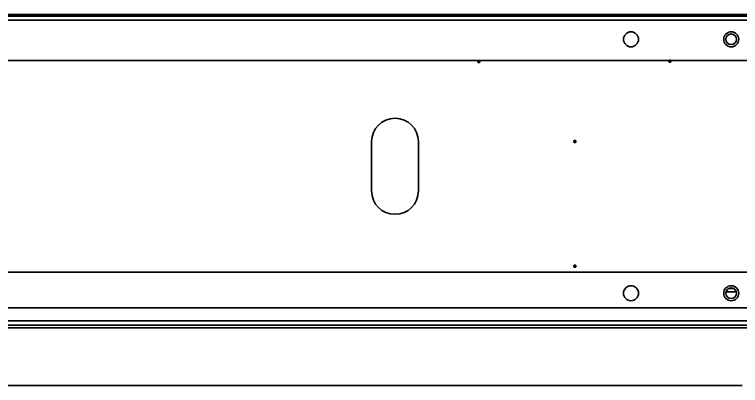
# Model space of a CAD drawing. Header units: inches. Extents: x 786 to 5593, y 691 to 5024.
# Drawn here: x 3611.2 to 3828.5, y 3853.2 to 3964.2 of the extents above; entities that cross this region are included whole.
import ezdxf

# ---------------------------------------------------------------- set-up
doc = ezdxf.new("R2010")
doc.units = ezdxf.units.IN
doc.layers.add('1', color=7, linetype='Continuous', true_color=0xffffff)

msp = doc.modelspace()

# ---------------------------------------------------------------- linework, layer by layer
at = {"layer": '1', "color": 7, "linetype": 'Continuous', "lineweight": 35}
for p, q in [((4189.24, 3964.2), (3462.24, 3964.2)), ((4187.24, 3963.75), (3464.24, 3963.75)), ((4187.24, 3962.55), (3464.24, 3962.55)), ((3462.24, 3950.48), (4189.24, 3950.48)), ((3718.1, 3911.4), (3718.1, 3926.16)), ((3732.1, 3926.16), (3732.1, 3911.4)), ((3462.24, 3887.08), (4189.24, 3887.08)), ((3827.3, 3881.18), (3824.19, 3881.18)), ((3826.51, 3882.18), (3824.96, 3882.18)), ((4189.24, 3876.45), (3461.74, 3876.45)), ((3461.74, 3872.5), (4189.24, 3872.5)), ((4253.74, 3871.18), (3397.74, 3871.18)), ((3890.22, 3870.38), (3573.19, 3870.38)), ((3559.5, 3853.18), (3714.05, 3853.18)), ((3714.05, 3853.18), (3829.03, 3853.18))]:
    msp.add_line(p, q, dxfattribs=at)
for centre, radius in [((3795.74, 3956.78), 2.25), ((3825.74, 3956.78), 2.25), ((3825.74, 3956.78), 1.6), ((3795.74, 3880.78), 2.25), ((3825.74, 3880.78), 2.25), ((3825.74, 3880.78), 1.6)]:
    msp.add_circle(centre, radius, dxfattribs=at)
for centre, start, end in [((3725.1, 3926.16), 0, 180), ((3725.1, 3911.4), 180, 0)]:
    msp.add_arc(centre, 7, start, end, dxfattribs=at)
at = {"layer": '1', "color": 163, "linetype": 'Continuous', "lineweight": 70}
for p in [(3750.19, 3950.11), (3807.37, 3950.27), (3778.95, 3926.2), (3778.95, 3888.88)]:
    msp.add_point(p, dxfattribs=at)

doc.saveas('drawing.dxf')
